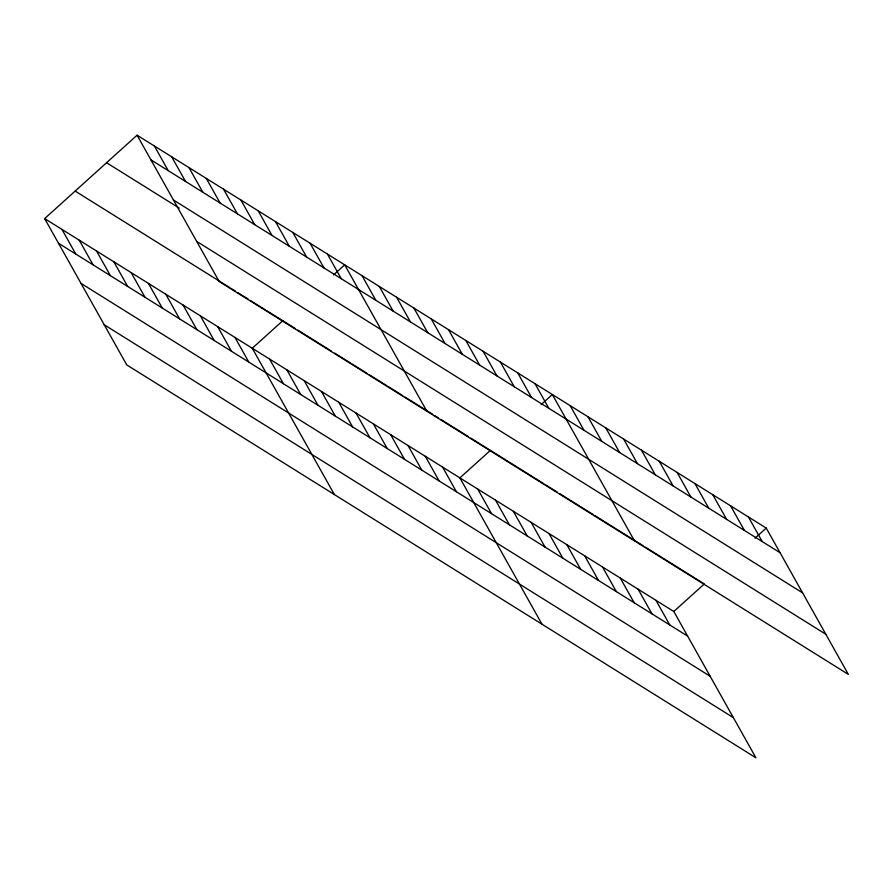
<?xml version="1.0" encoding="UTF-8"?>
<svg xmlns="http://www.w3.org/2000/svg" width="893" height="893" viewBox="0 0 893 893"><rect width="100%" height="100%" fill="white"/><g stroke="black" fill="none" stroke-linecap="round" stroke-linejoin="round"><path stroke-width="1.34" d="M44.65 218.595L673.802 611.482L755.913 757.8L126.761 364.913L44.65 218.595L137.087 135.2L766.239 528.087L848.35 674.405L219.198 281.518L137.087 135.2M282.78 320.732L252.272 348.248L334.384 494.566M333.524 274.944L344.709 264.853L426.821 411.171M490.391 450.385L459.895 477.9L541.995 624.218M541.147 404.596L552.332 394.505L634.443 540.823M673.802 611.482L704.309 583.966L645.259 547.085M755.054 538.178L766.239 528.087M150.917 159.836L780.069 552.722M173.443 199.987L802.595 592.874M106.58 162.727L179.247 208.102M196.661 241.367L825.813 634.253M75.157 191.08L229.713 287.591M230.874 288.316L235.484 291.196M237.795 292.636L248.176 299.122M250.475 300.561L265.478 309.927M266.627 310.641L295.46 328.646M297.771 330.097L331.225 350.982M334.685 353.137L350.826 363.228M351.987 363.942L366.978 373.307M369.289 374.747L386.58 385.553M387.741 386.278L402.732 395.644M405.042 397.084L432.725 414.363M435.025 415.803L438.485 417.969M440.796 419.409L468.479 436.699M470.79 438.139L508.217 461.514M509.334 462.206L543.87 483.772M544.987 484.475L557.243 492.121M559.476 493.516L579.524 506.041M580.64 506.733L592.896 514.39M595.118 515.774L615.177 528.299M616.293 529.002L643.027 545.701M58.469 243.231L687.621 636.117M81.006 283.382L710.158 676.269M104.224 324.762L733.376 717.637M748.412 516.958L762.242 541.593M730.586 505.829L744.416 530.464M712.759 494.689L726.589 519.324M694.933 483.559L708.763 508.195M677.106 472.43L690.936 497.066M659.291 461.301L673.11 485.937M641.464 450.161L655.283 474.797M623.638 439.032L637.457 463.668M605.811 427.903L619.63 452.539M587.985 416.774L601.804 441.41M570.158 405.634L583.977 430.27M535.03 383.7L548.849 408.335M655.975 600.353L669.795 624.988M517.728 372.894L531.547 397.53M638.149 589.224L651.968 613.848M500.426 362.089L514.245 386.725M620.322 578.084L634.142 602.719M483.124 351.295L496.943 375.92M602.496 566.955L616.326 591.59M465.822 340.49L479.641 365.114M584.669 555.826L598.5 580.461M448.52 329.684L462.34 354.32M566.843 544.697L580.673 569.321M431.219 318.879L445.038 343.515M549.016 533.556L562.847 558.192M413.917 308.074L427.736 332.709M531.19 522.427L545.02 547.063M396.615 297.269L410.434 321.904M513.363 511.298L527.194 535.934M379.313 286.463L393.132 311.099M495.537 500.169L509.367 524.794M362.011 275.658L375.83 300.294M477.71 489.029L491.541 513.665M327.407 254.047L341.238 278.683M442.593 467.095L456.412 491.73M310.105 243.242L323.936 267.878M425.291 456.29L439.11 480.925M292.804 232.437L306.634 257.072M407.989 445.484L421.809 470.12M275.502 221.643L289.332 246.267M390.688 434.679L404.507 459.315M258.2 210.837L272.03 235.462M373.386 423.874L387.205 448.509M240.898 200.032L254.728 224.668M356.084 413.079L369.903 437.704M223.596 189.227L237.426 213.862M338.782 402.274L352.601 426.899M206.294 178.421L220.124 203.057M321.48 391.469L335.299 416.105M188.992 167.616L202.823 192.252M304.178 380.664L317.997 405.299M171.69 156.811L185.521 181.446M286.876 369.858L300.695 394.494M154.389 146.006L168.219 170.641M269.574 359.053L283.394 383.689M234.971 337.442L248.79 362.078M217.669 326.637L231.488 351.273M200.367 315.832L214.186 340.467M183.065 305.026L196.884 329.662M165.763 294.221L179.582 318.857M148.461 283.427L162.28 308.052M131.159 272.622L144.979 297.246M113.858 261.816L127.677 286.452M96.556 251.011L110.375 275.647M79.254 240.206L93.073 264.841M61.952 229.401L75.771 254.036"/></g></svg>
